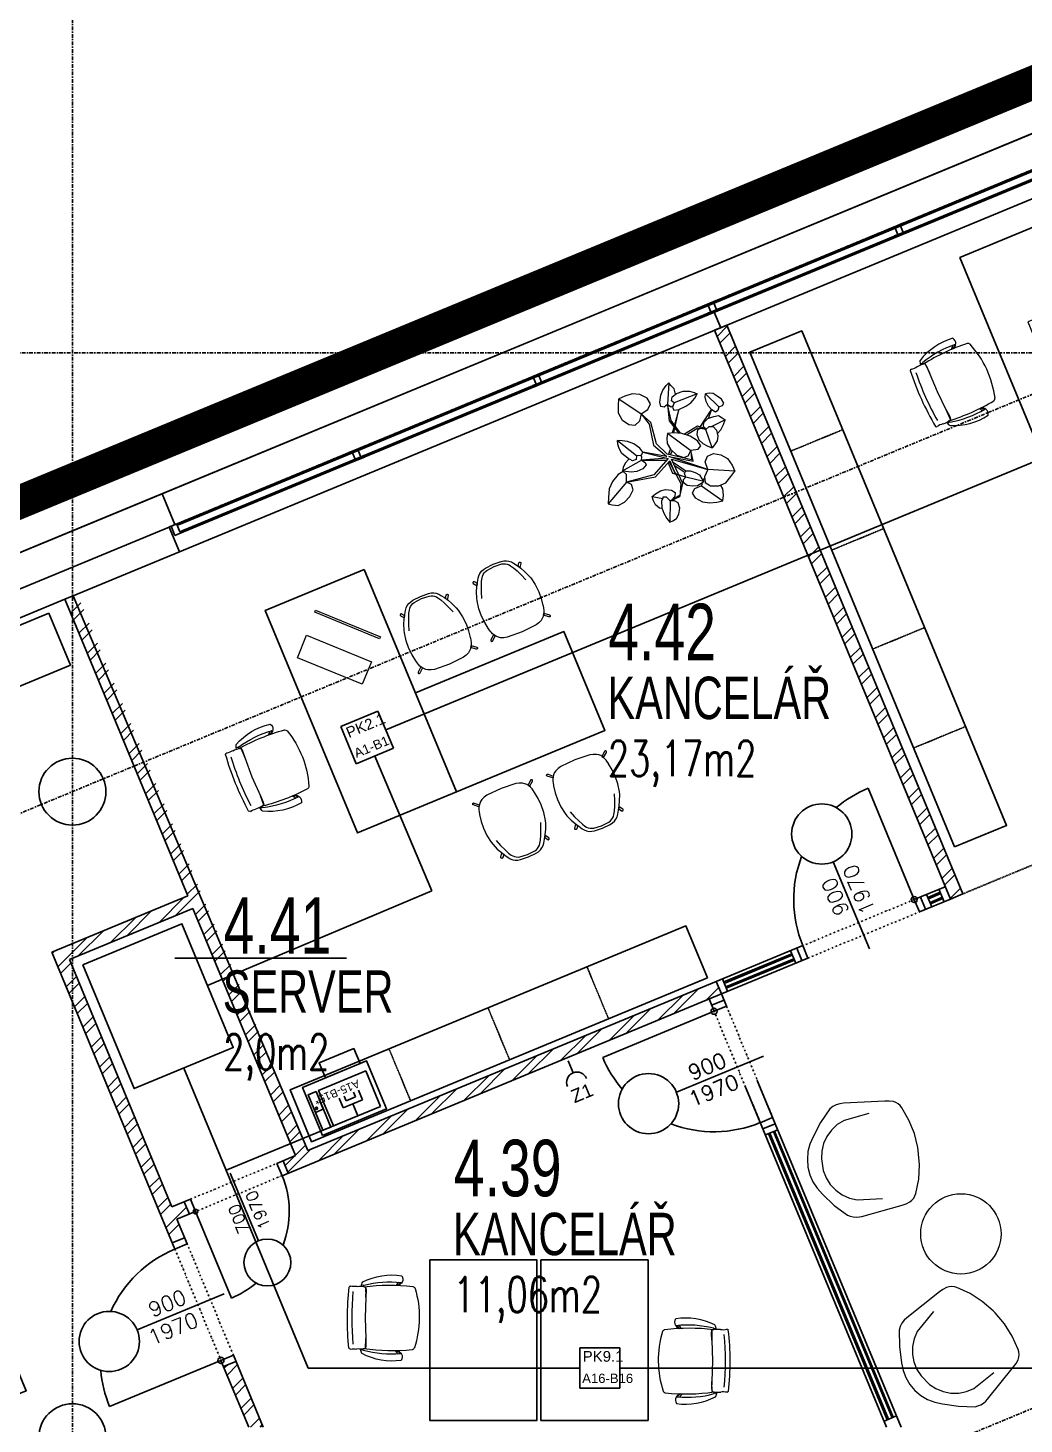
# Model space of a CAD drawing. Header units: millimetres. Extents: x -3035503 to 19821, y 792 to 235380.
# Drawn here: x -2966037 to -2958600, y 187783 to 198214 of the extents above; entities that cross this region are included whole.
import ezdxf

# ---------------------------------------------------------------- set-up
doc = ezdxf.new("R2010")
doc.units = ezdxf.units.MM
for name, pattern in [('AUSGEZOGEN', [0]), ('DA2', [0.45, 0.3, -0.15]), ('DD4', [0.8, 0.4, -0.2, 0, -0.2]), ('DIVIDE', [31.75, 12.7, -6.35, 0, -6.35, 0, -6.35])]:
    doc.linetypes.add(name, pattern=pattern)
for name, color, linetype in [('003_EL_Zásuvkové rozvody - IP', 3, 'Continuous'), ('ARCH_E-04-CO', 252, 'Continuous'), ('ARCH_F-02-CO', 251, 'Continuous'), ('ARCH_F-04-CO', 3, 'Continuous'), ('ARCH_F-06-CO', 2, 'Continuous'), ('ARCH_F-08-CO', 252, 'Continuous'), ('ARCH_N-02-CO', 251, 'Continuous'), ('ARCH_O-06-CO', 8, 'DD4'), ('ARCH_P-02-CO', 251, 'Continuous'), ('ARCH_Z-02-CO', 252, 'Continuous'), ('ARCH_Z-02-DA', 252, 'DA2'), ('ARCH_Z-02-DI', 252, 'DIVIDE'), ('ARCH_Z-06-CO', 252, 'Continuous'), ('ARCH_Z-08-CO', 252, 'Continuous'), ('Datové rozvody', 6, 'Continuous'), ('E-04-CO', 3, 'Continuous'), ('E_POPIS_SVET', 160, 'Continuous'), ('Z-02-CO', 252, 'Continuous')]:
    doc.layers.add(name, color=color, linetype=linetype)
for name, color, linetype, lineweight in [('EL_Zásuvkové rozvody - IP', 7, 'Continuous', 30), ('obodova zed', 7, 'Continuous', 53), ('zeleň', 126, 'Continuous', 13)]:
    doc.layers.add(name, color=color, linetype=linetype, lineweight=lineweight)
doc.styles.add('Arial', font='arial.ttf', dxfattribs={"height": 220})
doc.styles.add('SIMPLEX', font='simplex.shx')
doc.styles.get("Standard").update_dxf_attribs({"font": 'arial.ttf'})

# ---------------------------------------------------------------- blocks, each defined once
blk = doc.blocks.new('A$C6e286709')
at = {"layer": 'ARCH_N-02-CO', "linetype": 'AUSGEZOGEN', "lineweight": 20}
for p, q in [((182, 532), (0, 532)), ((0, 532), (0, 9)), ((182, 9), (182, 532)), ((381, 523), (364, 523)), ((364, 523), (364, 0)), ((381, 0), (381, 523)), ((0, 9), (182, 9)), ((0, 9), (0, 9)), ((364, 0), (381, 0)), ((364, 0), (364, 0))]:
    blk.add_line(p, q, dxfattribs=at)
blk = doc.blocks.new('A$C0ce05bc7')
at = {"layer": 'ARCH_N-02-CO', "linetype": 'AUSGEZOGEN', "lineweight": 20}
for p, q in [((121, 562), (104, 565)), ((141, 528), (137, 551)), ((137, 551), (139, 477)), ((141, 528), (137, 551)), ((139, 477), (141, 528)), ((139, 477), (141, 528)), ((132, 322), (139, 477)), ((139, 477), (139, 477)), ((135, 167), (132, 322)), ((133, 93), (135, 167)), ((133, 93), (138, 116)), ((138, 116), (133, 93)), ((138, 116), (135, 167)), ((135, 167), (138, 116)), ((135, 167), (135, 167)), ((120, 82), (103, 79))]:
    blk.add_line(p, q, dxfattribs=at)
for centre, radius, start, end in [((331, 169), 474, 81.0091, 117.3873), ((365, 611), 47.4, 333.48, 33.3194), ((2058, 306), 2058, 173.141, 185.9185), ((24, 547), 10, 77.9515, 156.6031), ((52, 678), 123, 257.9515, 280.0127), ((93, 398), 159, 73.7527, 97.0258), ((188, 550), 86, 152.0641, 175.2166), ((172, 552), 51.1, 160.6285, 176.1942), ((320, -198), 790, 84.1793, 104.4921), ((316, -866), 1433, 83.195, 97.6454), ((321, 621), 66.7, 305.6775, 332.2197), ((325, 643), 91.4, 302.9513, 323.1552), ((337, 640), 86.5, 300.7357, 324.6271), ((483, 537), 20, 17.6385, 83.195), ((-196, 321), 733, 342.3549, 17.6385), ((2212, 294), 2177, 174.0372, 184.3946), ((20, 97), 10, 203.1225, 281.7741), ((47, -33), 123, 79.7129, 101.7741), ((90, 246), 159, 262.6998, 285.9728), ((187, 94), 86, 184.5089, 207.6614), ((331, 474), 474, 242.3383, 278.7165), ((170, 92), 51.1, 182.6541, 199.0971), ((323, 1528), 1452, 262.0201, 276.4347), ((323, 842), 790, 255.2334, 275.5463), ((319, 23), 66.7, 27.5058, 53.8516), ((323, 0), 91.4, 36.5704, 56.7742), ((335, 3), 86.5, 35.0984, 58.9898), ((364, 32), 47.4, 326.4062, 26.2455), ((483, 105), 20, 276.4347, 342.3549)]:
    blk.add_arc(centre, radius, start, end, dxfattribs=at)
blk = doc.blocks.new('uio')
at = {"layer": 'ARCH_N-02-CO'}
blk.add_lwpolyline([(-31465, -15847), (-30726, -15541), (-31415, -13878), (-32154, -14184), (-31465, -15847)], dxfattribs=at)
for name, p, rotation in [('A$C6e286709', (-31444, -15157), 22.32886378894289), ('A$C0ce05bc7', (-32306, -15535), 24.83366303123123)]:
    blk.add_blockref(name, p, dxfattribs=dict(at, rotation=rotation))
blk = doc.blocks.new('sdfdsf')
at = {"layer": 'ARCH_N-02-CO', "linetype": 'DA2', "ltscale": 10}
for p, q in [((-20817, -10248), (-20429, -10087)), ((-20511, -10987), (-20123, -10826)), ((-20204, -11726), (-19816, -11565)), ((-19898, -12465), (-19510, -12304))]:
    blk.add_line(p, q, dxfattribs=at)
at = {"layer": 'ARCH_N-02-CO'}
blk.add_lwpolyline([(-19204, -13043), (-20735, -9348), (-21123, -9509), (-19592, -13204), (-19204, -13043)], dxfattribs=at)
blk = doc.blocks.new('A$C41d598f2')
at = {"layer": 'ARCH_N-02-CO', "linetype": 'AUSGEZOGEN', "lineweight": 20}
for p, q in [((117, 524, -10320), (102, 510, -10320)), ((133, 534, -10320), (117, 524, -10320)), ((151, 541, -10320), (133, 534, -10320)), ((170, 545, -10320), (151, 541, -10320)), ((173, 525, -10320), (160, 521, -10320)), ((234, 550, -10320), (170, 545, -10320)), ((170, 545, -10320), (170, 545, -10320)), ((170, 545, -10320), (170, 545, -10320)), ((234, 531, -10320), (173, 525, -10320)), ((173, 525, -10320), (173, 525, -10320)), ((298, 547, -10320), (234, 550, -10320)), ((234, 550, -10320), (234, 550, -10320)), ((234, 550, -10320), (234, 550, -10320)), ((295, 526, -10320), (234, 531, -10320)), ((308, 523, -10320), (295, 526, -10320)), ((295, 526, -10320), (295, 526, -10320)), ((317, 543, -10320), (298, 547, -10320)), ((298, 547, -10320), (298, 547, -10320)), ((321, 517, -10320), (308, 523, -10320)), ((335, 537, -10320), (317, 543, -10320)), ((352, 527, -10320), (335, 537, -10320)), ((366, 514, -10320), (352, 527, -10320)), ((41, 479, -10320), (40, 478, -10320)), ((40, 478, -10320), (40, 476, -10320)), ((40, 476, -10320), (40, 476, -10320)), ((40, 476, -10320), (40, 475, -10320)), ((40, 475, -10320), (41, 474, -10320)), ((42, 481, -10320), (41, 479, -10320)), ((41, 474, -10320), (41, 473, -10320)), ((41, 473, -10320), (42, 472, -10320)), ((57, 440, -10320), (41, 406, -10320)), ((43, 482, -10320), (42, 481, -10320)), ((42, 472, -10320), (61, 446, -10320)), ((44, 483, -10320), (43, 482, -10320)), ((45, 483, -10320), (44, 483, -10320)), ((46, 484, -10320), (45, 483, -10320)), ((48, 484, -10320), (46, 484, -10320)), ((49, 484, -10320), (48, 484, -10320)), ((48, 484, -10320), (48, 484, -10320)), ((51, 484, -10320), (49, 484, -10320)), ((52, 483, -10320), (51, 484, -10320)), ((53, 482, -10320), (52, 483, -10320)), ((54, 481, -10320), (53, 482, -10320)), ((69, 460, -10320), (54, 481, -10320)), ((54, 481, -10320), (54, 481, -10320)), ((74, 469, -10320), (57, 440, -10320)), ((61, 446, -10320), (69, 460, -10320)), ((91, 495, -10320), (74, 469, -10320)), ((90, 431, -10320), (74, 392, -10320)), ((106, 465, -10320), (90, 431, -10320)), ((102, 510, -10320), (91, 495, -10320)), ((91, 495, -10320), (91, 495, -10320)), ((119, 487, -10320), (106, 465, -10320)), ((127, 498, -10320), (119, 487, -10320)), ((137, 508, -10320), (127, 498, -10320)), ((148, 515, -10320), (137, 508, -10320)), ((160, 521, -10320), (148, 515, -10320)), ((332, 510, -10320), (321, 517, -10320)), ((342, 501, -10320), (332, 510, -10320)), ((351, 490, -10320), (342, 501, -10320)), ((364, 469, -10320), (351, 490, -10320)), ((351, 490, -10320), (351, 490, -10320)), ((380, 435, -10320), (364, 469, -10320)), ((378, 499, -10320), (366, 514, -10320)), ((378, 499, -10320), (378, 499, -10320)), ((378, 499, -10320), (378, 499, -10320)), ((395, 473, -10320), (378, 499, -10320)), ((398, 396, -10320), (380, 435, -10320)), ((413, 444, -10320), (395, 473, -10320)), ((400, 465, -10320), (415, 485, -10320)), ((409, 451, -10320), (400, 465, -10320)), ((428, 477, -10320), (409, 451, -10320)), ((431, 411, -10320), (413, 444, -10320)), ((415, 485, -10320), (416, 487, -10320)), ((415, 485, -10320), (415, 485, -10320)), ((416, 487, -10320), (417, 488, -10320)), ((417, 488, -10320), (419, 488, -10320)), ((419, 488, -10320), (420, 489, -10320)), ((420, 489, -10320), (421, 489, -10320)), ((421, 489, -10320), (421, 489, -10320)), ((421, 489, -10320), (423, 489, -10320)), ((423, 489, -10320), (424, 488, -10320)), ((424, 488, -10320), (425, 488, -10320)), ((425, 488, -10320), (426, 487, -10320)), ((426, 487, -10320), (427, 486, -10320)), ((427, 486, -10320), (428, 485, -10320)), ((428, 485, -10320), (429, 484, -10320)), ((429, 479, -10320), (428, 478, -10320)), ((428, 478, -10320), (428, 477, -10320)), ((429, 484, -10320), (429, 483, -10320)), ((429, 483, -10320), (429, 481, -10320)), ((429, 481, -10320), (429, 481, -10320)), ((429, 481, -10320), (429, 480, -10320)), ((429, 480, -10320), (429, 479, -10320)), ((18, 342, -10320), (8, 283, -10320)), ((24, 363, -10320), (18, 342, -10320)), ((18, 342, -10320), (18, 342, -10320)), ((18, 342, -10320), (18, 342, -10320)), ((41, 406, -10320), (24, 363, -10320)), ((74, 392, -10320), (57, 344, -10320)), ((416, 349, -10320), (398, 396, -10320)), ((448, 368, -10320), (431, 411, -10320)), ((454, 348, -10320), (448, 368, -10320)), ((466, 289, -10320), (454, 348, -10320)), ((454, 348, -10320), (454, 348, -10320)), ((8, 283, -10320), (5, 223, -10320)), ((5, 223, -10320), (5, 223, -10320)), ((5, 223, -10320), (5, 223, -10320)), ((5, 223, -10320), (9, 170, -10320)), ((470, 229, -10320), (466, 289, -10320)), ((468, 176, -10320), (470, 229, -10320)), ((470, 229, -10320), (470, 229, -10320)), ((470, 229, -10320), (470, 229, -10320)), ((9, 170, -10320), (18, 118, -10320)), ((18, 118, -10320), (18, 117, -10320)), ((18, 117, -10320), (23, 95, -10320)), ((456, 101, -10320), (460, 123, -10320)), ((460, 123, -10320), (468, 176, -10320)), ((460, 123, -10320), (460, 123, -10320)), ((460, 123, -10320), (460, 123, -10320)), ((1, 31, -10320), (0, 30, -10320)), ((0, 30, -10320), (0, 29, -10320)), ((0, 29, -10320), (0, 27, -10320)), ((0, 27, -10320), (0, 27, -10320)), ((0, 27, -10320), (0, 26, -10320)), ((0, 26, -10320), (1, 24, -10320)), ((2, 32, -10320), (1, 31, -10320)), ((1, 24, -10320), (1, 23, -10320)), ((1, 23, -10320), (2, 22, -10320)), ((36, 62, -10320), (2, 33, -10320)), ((2, 33, -10320), (2, 33, -10320)), ((2, 33, -10320), (2, 32, -10320)), ((2, 22, -10320), (3, 21, -10320)), ((3, 21, -10320), (5, 20, -10320)), ((5, 20, -10320), (6, 20, -10320)), ((6, 20, -10320), (8, 20, -10320)), ((8, 20, -10320), (8, 20, -10320)), ((8, 20, -10320), (9, 20, -10320)), ((9, 20, -10320), (10, 20, -10320)), ((10, 20, -10320), (12, 21, -10320)), ((12, 21, -10320), (13, 22, -10320)), ((13, 22, -10320), (44, 49, -10320)), ((23, 95, -10320), (26, 86, -10320)), ((26, 86, -10320), (26, 86, -10320)), ((26, 86, -10320), (26, 86, -10320)), ((26, 86, -10320), (32, 70, -10320)), ((32, 70, -10320), (40, 55, -10320)), ((44, 49, -10320), (36, 62, -10320)), ((40, 55, -10320), (50, 41, -10320)), ((50, 41, -10320), (63, 30, -10320)), ((63, 30, -10320), (77, 20, -10320)), ((77, 20, -10320), (77, 20, -10320)), ((77, 20, -10320), (77, 20, -10320)), ((77, 20, -10320), (100, 11, -10320)), ((100, 11, -10320), (124, 5, -10320)), ((124, 5, -10320), (124, 5, -10320)), ((124, 5, -10320), (241, 0, -10320)), ((241, 0, -10320), (358, 8, -10320)), ((241, 0, -10320), (241, 0, -10320)), ((241, 0, -10320), (241, 0, -10320)), ((358, 8, -10320), (382, 15, -10320)), ((358, 8, -10320), (358, 8, -10320)), ((358, 8, -10320), (358, 8, -10320)), ((382, 15, -10320), (405, 24, -10320)), ((405, 24, -10320), (418, 34, -10320)), ((405, 24, -10320), (405, 24, -10320)), ((418, 34, -10320), (430, 46, -10320)), ((430, 46, -10320), (440, 60, -10320)), ((437, 54, -10320), (444, 67, -10320)), ((468, 28, -10320), (437, 54, -10320)), ((440, 60, -10320), (448, 75, -10320)), ((444, 67, -10320), (478, 39, -10320)), ((448, 75, -10320), (453, 91, -10320)), ((453, 91, -10320), (456, 101, -10320)), ((470, 27, -10320), (468, 28, -10320)), ((471, 26, -10320), (470, 27, -10320)), ((472, 26, -10320), (471, 26, -10320)), ((473, 26, -10320), (472, 26, -10320)), ((475, 26, -10320), (473, 26, -10320)), ((473, 26, -10320), (473, 26, -10320)), ((476, 26, -10320), (475, 26, -10320)), ((477, 27, -10320), (476, 26, -10320)), ((478, 28, -10320), (477, 27, -10320)), ((478, 39, -10320), (478, 39, -10320)), ((478, 39, -10320), (479, 38, -10320)), ((479, 29, -10320), (478, 28, -10320)), ((479, 38, -10320), (480, 37, -10320)), ((480, 30, -10320), (479, 29, -10320)), ((480, 37, -10320), (480, 36, -10320)), ((480, 36, -10320), (481, 35, -10320)), ((481, 32, -10320), (480, 31, -10320)), ((480, 31, -10320), (480, 30, -10320)), ((481, 35, -10320), (481, 33, -10320)), ((481, 33, -10320), (481, 33, -10320)), ((481, 33, -10320), (481, 32, -10320))]:
    blk.add_line(p, q, dxfattribs=at)
blk = doc.blocks.new('xc')
at = {"layer": 'ARCH_N-02-CO'}
for points in [[(-25882, -11898), (-26304, -13648), (-27081, -13461), (-26660, -11711), (-25882, -11898)], [(-26304, -13648), (-25137, -13929), (-24950, -13151), (-26116, -12870)]]:
    blk.add_lwpolyline(points, dxfattribs=at)
at = {"layer": 'ARCH_N-02-CO', "xscale": -1}
for name, p, rotation in [('A$C6e286709', (-26679, -12131), 211.6892699672698), ('A$C41d598f2', (-25549, -12895, 10320), 347.7755371450652), ('A$C0ce05bc7', (-27519, -12313), 165.457903712186), ('A$C41d598f2', (-24969, -13020, 10320), 347.7755371450652)]:
    blk.add_blockref(name, p, dxfattribs=dict(at, rotation=rotation))
at = {"layer": 'ARCH_N-02-CO', "rotation": 165.1446953599828}
for p in [(-25787, -13885, 10320), (-25214, -14036, 10320)]:
    blk.add_blockref('A$C41d598f2', p, dxfattribs=at)
blk = doc.blocks.new('rtrtrt')
at = {"layer": 'ARCH_N-02-CO'}
for points in [[(-20712, -9439), (-20514, -9917), (-20872, -10066), (-21070, -9587)], [(-20712, -9527), (-20737, -9469), (-21002, -9578), (-20977, -9637)], [(-21002, -9578), (-20977, -9637), (-20845, -9582), (-20869, -9524)], [(-20558, -9899), (-20704, -9547), (-20969, -9657), (-20823, -10009)], [(-20999, -9759), (-20892, -10017), (-21005, -10064), (-21112, -9806)]]:
    blk.add_lwpolyline(points, close=True, dxfattribs=at)
blk.add_circle((-20886, -9551), 7.92, dxfattribs=at)
blk = doc.blocks.new('fg')
at = {"layer": 'ARCH_N-02-CO', "linetype": 'AUSGEZOGEN', "lineweight": 20}
for p, q in [((-34036, -22414), (-34062, -22433)), ((-34009, -22399), (-34036, -22414)), ((-33990, -22394), (-34009, -22399)), ((-34009, -22399), (-34009, -22399)), ((-33970, -22392), (-33990, -22394)), ((-33950, -22394), (-33970, -22392)), ((-33931, -22400), (-33950, -22394)), ((-33833, -22445), (-33931, -22400)), ((-33931, -22400), (-33931, -22400)), ((-33931, -22400), (-33931, -22400)), ((-34062, -22433), (-34305, -22626)), ((-33742, -22503), (-33833, -22445)), ((-33661, -22574), (-33742, -22503)), ((-34305, -22626), (-34326, -22644)), ((-34305, -22626), (-34305, -22626)), ((-34106, -22579), (-34227, -22728)), ((-33645, -22589), (-33661, -22574)), ((-33661, -22574), (-33661, -22574)), ((-33661, -22574), (-33661, -22574)), ((-33575, -22671), (-33645, -22589)), ((-34355, -22691), (-34363, -22718)), ((-34363, -22718), (-34363, -22718)), ((-34363, -22718), (-34361, -22841)), ((-34343, -22667), (-34355, -22691)), ((-34326, -22644), (-34343, -22667)), ((-34227, -22728), (-34250, -22782)), ((-34227, -22728), (-34227, -22728)), ((-33518, -22763), (-33575, -22671)), ((-34361, -22841), (-34344, -22962)), ((-34262, -22840), (-34263, -22899)), ((-34250, -22782), (-34262, -22840)), ((-33474, -22862), (-33518, -22763)), ((-34263, -22899), (-34252, -22956)), ((-33489, -22967), (-33474, -22939)), ((-33469, -22881), (-33474, -22862)), ((-33474, -22862), (-33474, -22862)), ((-33474, -22939), (-33468, -22920)), ((-33474, -22939), (-33474, -22939)), ((-33466, -22900), (-33469, -22881)), ((-33468, -22920), (-33466, -22900)), ((-34344, -22962), (-34344, -22962)), ((-34344, -22962), (-34333, -23019)), ((-34333, -23019), (-34312, -23073)), ((-34252, -22956), (-34230, -23011)), ((-34230, -23011), (-34198, -23060)), ((-33805, -23154), (-33655, -23035)), ((-33703, -23234), (-33508, -22992)), ((-33508, -22992), (-33489, -22967)), ((-33508, -22992), (-33508, -22992)), ((-34312, -23073), (-34282, -23123)), ((-34282, -23123), (-34245, -23168)), ((-34198, -23060), (-34198, -23060)), ((-34198, -23060), (-34137, -23123)), ((-34137, -23123), (-34137, -23123)), ((-34137, -23123), (-34088, -23155)), ((-34088, -23155), (-34034, -23177)), ((-33859, -23177), (-33805, -23154)), ((-33805, -23154), (-33805, -23154)), ((-34245, -23168), (-34245, -23168)), ((-34245, -23168), (-34245, -23168)), ((-34245, -23168), (-34200, -23206)), ((-34200, -23206), (-34151, -23236)), ((-34151, -23236), (-34097, -23257)), ((-34097, -23257), (-34040, -23269)), ((-34034, -23177), (-33976, -23188)), ((-33976, -23188), (-33917, -23188)), ((-33917, -23188), (-33859, -23177)), ((-33733, -23263), (-33716, -23248)), ((-33716, -23248), (-33703, -23234)), ((-33716, -23248), (-33716, -23248)), ((-34040, -23269), (-34040, -23269)), ((-34040, -23269), (-34040, -23269)), ((-34040, -23269), (-33919, -23287)), ((-33919, -23287), (-33796, -23290)), ((-33796, -23290), (-33774, -23284)), ((-33774, -23284), (-33753, -23275)), ((-33753, -23275), (-33733, -23263))]:
    blk.add_line(p, q, dxfattribs=at)
blk = doc.blocks.new('4np_fit_out$0$WINDOW PROFILE')
blk.add_lwpolyline([(-20483, 175), (-20389, 175), (-20389, 163), (-20414, 163), (-20414, 111), (-20389, 111), (-20389, 100), (-20483, 100), (-20483, 111), (-20458, 111), (-20458, 163), (-20483, 163)], close=True)
blk = doc.blocks.new('4np_fit_out$0$WINDOW PROFILE SIDE')
blk.add_lwpolyline([(-21920, 175), (-21851, 175), (-21851, 163), (-21876, 163), (-21876, 111), (-21851, 111), (-21851, 100), (-21920, 100)], close=True)
blk = doc.blocks.new('dp_l')
blk.add_line((-546, 500), (237, 500))
for centre, radius in [((-796, 500), 250), ((0, 0), 25)]:
    blk.add_circle(centre, radius)
for start, end in [(90, 133.4861), (162.2464, 180)]:
    blk.add_arc((0, 0), 1000, start, end)
at = {"layer": 'ARCH_E-04-CO'}
blk.add_line((0, 0), (-1000, 0), dxfattribs=at)
blk = doc.blocks.new('MIST1')
at = {"style": 'Arial'}
blk.add_attdef('CISLO', (-0.309, 0), '', height=4, dxfattribs=at)
at = {"layer": 'ARCH_F-02-CO', "style": 'SIMPLEX'}
blk.add_attdef('PODLAHA', (0, -12.5), '', height=2.5, dxfattribs=at)
at = {"layer": 'ARCH_F-04-CO', "style": 'SIMPLEX'}
blk.add_attdef('PLOCHA', (0, -8.5), '', height=2.5, dxfattribs=at)
at = {"layer": 'ARCH_F-06-CO', "style": 'Arial'}
blk.add_attdef('MIST', (-0.309, -4.5), '', height=3, dxfattribs=at)
blk = doc.blocks.new('A$Cd941562f')
at = {"layer": 'zeleň', "color": 251}
for p, q in [((124, 941), (78, 922)), ((179, 959), (124, 941)), ((235, 955), (179, 959)), ((290, 927), (235, 955)), ((386, 898), (393, 948)), ((386, 898), (393, 948)), ((393, 948), (407, 986)), ((393, 948), (407, 986)), ((407, 986), (431, 1021)), ((407, 986), (431, 1021)), ((431, 1021), (452, 1042)), ((431, 1021), (452, 1042)), ((452, 1042), (443, 879)), ((452, 1042), (443, 879)), ((468, 1022), (452, 1042)), ((468, 1022), (452, 1042)), ((492, 996), (468, 1022)), ((492, 996), (468, 1022)), ((478, 938), (509, 961)), ((503, 957), (492, 996)), ((503, 957), (492, 996)), ((663, 959), (493, 893)), ((509, 961), (560, 979)), ((560, 979), (606, 978)), ((606, 978), (640, 970)), ((640, 970), (663, 959)), ((645, 928), (663, 959)), ((724, 934), (725, 960)), ((752, 963), (725, 960)), ((725, 960), (825, 863)), ((782, 961), (752, 963)), ((814, 943), (782, 961)), ((844, 920), (814, 943)), ((76, 871), (78, 922)), ((77, 814), (76, 871)), ((78, 922), (246, 809)), ((246, 809), (295, 843)), ((316, 884), (290, 927)), ((295, 843), (316, 884)), ((393, 865), (386, 898)), ((393, 865), (386, 898)), ((418, 860), (393, 865)), ((418, 860), (393, 865)), ((443, 879), (418, 860)), ((443, 879), (418, 860)), ((470, 759), (443, 879)), ((443, 879), (455, 758)), ((443, 879), (470, 862)), ((443, 879), (470, 862)), ((470, 862), (482, 870)), ((470, 862), (482, 870)), ((471, 908), (478, 938)), ((493, 893), (471, 908)), ((527, 843), (478, 665)), ((493, 893), (479, 860)), ((479, 860), (489, 837)), ((489, 667), (527, 843)), ((489, 837), (527, 843)), ((527, 843), (579, 867)), ((579, 867), (616, 893)), ((616, 893), (645, 928)), ((684, 707), (767, 836)), ((731, 901), (724, 934)), ((749, 866), (731, 901)), ((767, 836), (748, 779)), ((773, 840), (749, 866)), ((800, 823), (773, 840)), ((825, 863), (818, 834)), ((825, 863), (853, 872)), ((862, 890), (844, 920)), ((853, 872), (862, 890)), ((105, 761), (77, 814)), ((154, 728), (105, 761)), ((233, 755), (199, 722)), ((246, 809), (233, 755)), ((318, 745), (246, 809)), ((246, 809), (304, 733)), ((304, 733), (338, 575)), ((361, 585), (318, 745)), ((455, 758), (525, 669)), ((540, 665), (470, 759)), ((712, 716), (714, 746)), ((714, 746), (742, 775)), ((742, 775), (787, 790)), ((873, 764), (774, 716)), ((787, 790), (824, 797)), ((818, 834), (800, 823)), ((824, 797), (851, 780)), ((839, 690), (860, 731)), ((851, 780), (873, 764)), ((860, 731), (873, 764)), ((199, 722), (154, 728)), ((442, 663), (438, 628)), ((438, 628), (439, 587)), ((489, 667), (442, 663)), ((616, 533), (442, 663)), ((550, 663), (489, 667)), ((612, 642), (550, 663)), ((666, 717), (569, 658)), ((584, 654), (668, 706)), ((665, 609), (612, 642)), ((665, 691), (661, 656)), ((661, 656), (677, 616)), ((688, 701), (665, 691)), ((728, 697), (666, 717)), ((668, 706), (728, 697)), ((727, 692), (688, 701)), ((728, 697), (712, 716)), ((727, 692), (753, 716)), ((776, 556), (727, 692)), ((753, 716), (784, 714)), ((784, 714), (808, 687)), ((808, 687), (818, 644)), ((812, 661), (839, 690)), ((818, 644), (814, 609)), ((104, 607), (69, 610)), ((69, 610), (211, 498)), ((72, 583), (69, 610)), ((80, 551), (72, 583)), ((102, 514), (80, 551)), ((144, 602), (104, 607)), ((191, 585), (144, 602)), ((235, 554), (191, 585)), ((258, 523), (235, 554)), ((248, 500), (258, 523)), ((436, 490), (258, 523)), ((258, 523), (448, 477)), ((338, 575), (436, 490)), ((440, 509), (361, 585)), ((439, 587), (464, 545)), ((464, 545), (450, 507)), ((450, 507), (464, 545)), ((464, 545), (511, 502)), ((465, 503), (477, 531)), ((597, 497), (616, 533)), ((617, 538), (671, 546)), ((634, 457), (617, 538)), ((617, 538), (620, 465)), ((692, 571), (665, 609)), ((671, 546), (692, 571)), ((677, 616), (707, 588)), ((707, 588), (743, 569)), ((743, 569), (776, 556)), ((792, 578), (776, 556)), ((814, 609), (792, 578)), ((145, 478), (102, 514)), ((106, 385), (249, 463)), ((125, 442), (112, 409)), ((153, 471), (125, 442)), ((181, 459), (145, 478)), ((209, 468), (181, 459)), ((211, 498), (209, 468)), ((211, 498), (248, 500)), ((250, 489), (238, 502)), ((249, 463), (250, 489)), ((438, 479), (249, 463)), ((249, 463), (435, 464)), ((249, 463), (276, 446)), ((282, 429), (259, 399)), ((276, 446), (282, 429)), ((448, 477), (341, 353)), ((353, 340), (459, 458)), ((620, 465), (440, 509)), ((482, 365), (446, 446)), ((742, 395), (451, 491)), ((451, 491), (634, 457)), ((453, 455), (541, 289)), ((459, 458), (498, 366)), ((557, 290), (472, 471)), ((472, 471), (742, 395)), ((478, 454), (579, 383)), ((567, 375), (492, 425)), ((511, 502), (563, 484)), ((563, 484), (597, 497)), ((724, 450), (740, 493)), ((742, 395), (724, 450)), ((740, 493), (786, 513)), ((786, 513), (841, 504)), ((841, 504), (890, 477)), ((890, 477), (925, 427)), ((925, 427), (944, 381)), ((74, 357), (31, 305)), ((110, 379), (74, 357)), ((112, 409), (106, 385)), ((131, 379), (106, 385)), ((136, 357), (110, 379)), ((171, 374), (131, 379)), ((137, 300), (136, 357)), ((341, 353), (137, 300)), ((137, 300), (353, 340)), ((213, 379), (171, 374)), ((259, 399), (213, 379)), ((578, 337), (482, 365)), ((498, 366), (578, 337)), ((578, 337), (558, 316)), ((558, 316), (559, 300)), ((570, 364), (579, 383)), ((578, 337), (570, 364)), ((714, 304), (578, 337)), ((579, 383), (611, 385)), ((611, 385), (649, 371)), ((649, 371), (680, 353)), ((680, 353), (699, 323)), ((699, 323), (714, 304)), ((719, 323), (707, 316)), ((742, 395), (718, 339)), ((718, 339), (723, 296)), ((944, 381), (742, 395)), ((877, 295), (914, 342)), ((914, 342), (944, 381)), ((137, 300), (0, 138)), ((7, 249), (1, 184)), ((31, 305), (7, 249)), ((174, 281), (137, 300)), ((162, 191), (185, 242)), ((185, 242), (174, 281)), ((327, 192), (352, 212)), ((352, 212), (389, 234)), ((389, 234), (427, 245)), ((427, 245), (472, 239)), ((472, 239), (499, 222)), ((499, 222), (497, 192)), ((533, 193), (557, 290)), ((541, 289), (533, 193)), ((559, 300), (590, 277)), ((590, 277), (630, 273)), ((644, 249), (626, 217)), ((626, 217), (649, 181)), ((630, 273), (666, 274)), ((696, 272), (644, 249)), ((666, 274), (690, 289)), ((690, 289), (714, 304)), ((702, 296), (696, 272)), ((696, 272), (855, 161)), ((723, 296), (763, 271)), ((763, 271), (825, 271)), ((825, 271), (877, 295)), ((855, 249), (837, 279)), ((859, 201), (855, 249)), ((1, 184), (0, 138)), ((0, 138), (29, 131)), ((29, 131), (74, 125)), ((74, 125), (121, 150)), ((121, 150), (162, 191)), ((336, 164), (327, 192)), ((327, 192), (406, 178)), ((353, 129), (336, 164)), ((383, 106), (353, 129)), ((398, 103), (383, 106)), ((406, 178), (396, 160)), ((396, 160), (399, 108)), ((399, 108), (415, 68)), ((408, 188), (406, 178)), ((434, 187), (408, 188)), ((463, 159), (434, 187)), ((455, 166), (469, 163)), ((463, 159), (460, 0)), ((495, 161), (463, 159)), ((536, 203), (469, 163)), ((469, 163), (533, 193)), ((497, 192), (469, 163)), ((473, 157), (469, 163)), ((521, 145), (495, 161)), ((533, 106), (521, 145)), ((527, 61), (533, 106)), ((649, 181), (703, 152)), ((703, 152), (758, 144)), ((758, 144), (811, 151)), ((811, 151), (855, 161)), ((855, 161), (859, 201)), ((415, 68), (436, 27)), ((436, 27), (460, 0)), ((460, 0), (483, 10)), ((483, 10), (509, 29)), ((509, 29), (527, 61))]:
    blk.add_line(p, q, dxfattribs=at)
blk = doc.blocks.new('A$C6A257F1B')
at = {"layer": '003_EL_Zásuvkové rozvody - IP'}
blk.add_line((44, -68), (143, -68), dxfattribs=at)
blk.add_arc((-35, -68), 79.2, 270, 90, dxfattribs=at)
blk = doc.blocks.new('ooo')
at = {"layer": 'EL_Zásuvkové rozvody - IP', "linetype": 'Continuous', "xscale": 0.9800000000250293, "yscale": 0.9800000000250293, "zscale": 0.9800000000250293, "rotation": 270}
blk.add_blockref('A$C6A257F1B', (90385, -872), dxfattribs=at)
at = {"layer": '003_EL_Zásuvkové rozvody - IP'}
blk.add_attdef('Z', (90241, -801), '', height=100, dxfattribs=at)
blk = doc.blocks.new('dsfg')
at = {"layer": 'Datové rozvody'}
blk.add_lwpolyline([(-2957086, 191396), (-2956286, 191396), (-2956286, 190395), (-2957086, 190395)], close=True, dxfattribs=at)
blk = doc.blocks.new('Kompletní podlahová skříň')
at = {"layer": 'Datové rozvody'}
for p, q in [((0, 300), (300, 300)), ((0, 0), (0, 300)), ((300, 300), (300, 0)), ((300, 0), (0, 0))]:
    blk.add_line(p, q, dxfattribs=at)
blk.add_attdef('A1-B1', (18, 38), '', height=70, dxfattribs=at)
at = {"layer": 'E_POPIS_SVET'}
blk.add_attdef('PK1', (22, 197), '', height=80, dxfattribs=at)
blk = doc.blocks.new('DATA1')
at = {"layer": 'Datové rozvody'}
for p, q in [((-10627, 6219), (-10627, 6297)), ((-10587, 6259), (-10587, 6297)), ((-10511, 6259), (-10587, 6259)), ((-10511, 6297), (-10511, 6259)), ((-10471, 6297), (-10471, 6219)), ((-10471, 6219), (-10627, 6219)), ((-10549, 6219), (-10549, 6122))]:
    blk.add_line(p, q, dxfattribs=at)
at = {"layer": 'obodova zed', "color": 0}
blk.add_attdef('A1-B1', (-10652, 6313), '', height=60, dxfattribs=at)

msp = doc.modelspace()

# ---------------------------------------------------------------- hatches: boundary and pattern name
at = {"layer": 'ARCH_P-02-CO'}
h = msp.add_hatch(dxfattribs=at)
h.set_pattern_fill('ZDIVO-OBECNE', color=256, scale=50, angle=168.2039)
h.set_pattern_definition([(45, (-2925204.76, 211232.23), (-106.066, 106.066), []), (45, (-2925134.05, 211232.23), (-106.066, 106.066), [])])
edge = h.paths.add_edge_path()
edge.add_arc((-2949505, 191642), 250, 252.5398, 287.4546, ccw=False)
edge.add_line((-2949580, 191403), (-2949580, 190509))
edge.add_line((-2949580, 190509), (-2949430, 190509))
edge.add_line((-2949430, 190509), (-2949430, 191403))
h.paths.add_polyline_path([(-2960819, 195993), (-2960911, 195955), (-2959150, 191705), (-2959058, 191744)])
h.paths.add_polyline_path([(-2960860, 190998), (-2960975, 191275), (-2960898, 191090), (-2960898, 191090), (-2963947, 189827), (-2965669, 193984), (-2965762, 193946), (-2964843, 191729), (-2965859, 191308), (-2964960, 189137), (-2964867, 189175), (-2964925, 189314), (-2964832, 189352), (-2964870, 189444), (-2964963, 189406), (-2965728, 191254), (-2964805, 191636), (-2964039, 189789), (-2964131, 189750), (-2964093, 189658)])
h.paths.add_polyline_path([(-2964484, 188251), (-2964577, 188213), (-2964389, 187760), (-2964281, 187760)])

# ---------------------------------------------------------------- linework, layer by layer
at = {"layer": 'ARCH_F-08-CO'}
msp.add_lwpolyline([(-2963659, 191263), (-2964941, 191263)], dxfattribs=at)
at = {"layer": 'ARCH_N-02-CO', "linetype": 'DA2', "ltscale": 10}
for p, q in [((-2961863, 191199), (-2961702, 190811)), ((-2962602, 190893), (-2962441, 190505)), ((-2963341, 190586), (-2963180, 190198))]:
    msp.add_line(p, q, dxfattribs=at)
at = {"layer": 'ARCH_N-02-CO'}
for points in [[(-2965881, 193842), (-2967359, 193230), (-2967198, 192841), (-2965720, 193454), (-2965881, 193842)], [(-2960963, 191117), (-2963920, 189892), (-2964080, 190280), (-2961124, 191505), (-2960963, 191117)], [(-2963037, 189010), (-2962237, 189010), (-2962237, 187810), (-2963037, 187810), (-2963037, 189010)], [(-2962207, 189010), (-2961407, 189010), (-2961407, 187810), (-2962207, 187810), (-2962207, 189010)]]:
    msp.add_lwpolyline(points, dxfattribs=at)
at = {"layer": 'ARCH_N-02-CO', "linetype": 'AUSGEZOGEN', "lineweight": 20}
msp.add_circle((-2959071, 189204), 300, dxfattribs=at)
at = {"layer": 'ARCH_O-06-CO', "linetype": 'DD4', "ltscale": 70}
for p, q in [((-2925205, 209284), (-2980461, 186396)), ((-2925205, 201707), (-2980451, 178823)), ((-2980445, 195786), (-2885769, 195786))]:
    msp.add_line(p, q, dxfattribs=at)
msp.add_lwpolyline([(-2965705, 213652), (-2965705, 174539)], dxfattribs=at)
at = {"layer": 'ARCH_Z-02-CO', "color": 251}
msp.add_line((-2943451, 203674), (-2965036, 194734), dxfattribs=at)
at = {"layer": 'ARCH_Z-02-CO'}
for p, q in [((-2943391, 203429), (-2964905, 194517)), ((-2943387, 203418), (-2964900, 194507)), ((-2943367, 203370), (-2964880, 194459)), ((-2943363, 203359), (-2964876, 194448)), ((-2943237, 203276), (-2964906, 194301)), ((-2964982, 194485), (-2967575, 193411)), ((-2965762, 193946), (-2965669, 193984)), ((-2959189, 191798), (-2959420, 191702)), ((-2959373, 191721), (-2959335, 191629)), ((-2959327, 191740), (-2959289, 191648)), ((-2959225, 191756), (-2959318, 191717)), ((-2959221, 191746), (-2959314, 191708)), ((-2959210, 191719), (-2959302, 191680)), ((-2959197, 191686), (-2959235, 191779)), ((-2959420, 191702), (-2959381, 191610)), ((-2959150, 191705), (-2959381, 191610)), ((-2959206, 191709), (-2959298, 191671)), ((-2960251, 191358), (-2960898, 191090)), ((-2960343, 191319), (-2960305, 191227)), ((-2960297, 191338), (-2960259, 191246)), ((-2960251, 191358), (-2960213, 191265)), ((-2960213, 191265), (-2960859, 190997)), ((-2960334, 191296), (-2960842, 191086)), ((-2960330, 191287), (-2960838, 191076)), ((-2960319, 191259), (-2960827, 191049)), ((-2960315, 191250), (-2960823, 191040)), ((-2960813, 191017), (-2960852, 191109)), ((-2960821, 190905), (-2960860, 190998)), ((-2960914, 190867), (-2960952, 190960)), ((-2960840, 190951), (-2960933, 190913)), ((-2960914, 190867), (-2960821, 190905)), ((-2959626, 187760), (-2960684, 190313)), ((-2959518, 187760), (-2960592, 190351)), ((-2960569, 190035), (-2960477, 190074)), ((-2960550, 189989), (-2960458, 190027)), ((-2960531, 189943), (-2960438, 189981)), ((-2959622, 187815), (-2960508, 189953)), ((-2959613, 187819), (-2960498, 189956)), ((-2959585, 187831), (-2960471, 189968)), ((-2959576, 187835), (-2960462, 189972)), ((-2964131, 189750), (-2964093, 189658)), ((-2964870, 189444), (-2964832, 189352)), ((-2964960, 189137), (-2964867, 189175)), ((-2964577, 188213), (-2964484, 188251)), ((-2959645, 187806), (-2959553, 187844))]:
    msp.add_line(p, q, dxfattribs=at)
for points in [[(-2943451, 203674), (-2967590, 193676), (-2968030, 194738), (-2967240, 195066, 1.000014), (-2968388, 197837), (-2972337, 196201, 1.000007), (-2971189, 193430), (-2970399, 193757), (-2969959, 192694), (-2972482, 191649), (-2972463, 191603, 0.822431), (-2969755, 177836), (-2938705, 177836, 0.199191), (-2933644, 179935, -0.414842), (-2924866, 179935, 0.199191), (-2919805, 177836), (-2899555, 177836, 0.820672), (-2895380, 198824), (-2895408, 198836), (-2895388, 198882), (-2925205, 211232), (-2940736, 204799)], [(-2974681, 189912), (-2973625, 190778), (-2972431, 191416), (-2972392, 191432), (-2972482, 191649), (-2969959, 192694), (-2970399, 193757), (-2971189, 193430, -1), (-2972337, 196201), (-2968388, 197837, -1.00001), (-2967240, 195066), (-2968030, 194738), (-2967590, 193676), (-2943451, 203674)]]:
    msp.add_lwpolyline(points, format="xyb", dxfattribs=at)
at = {"layer": 'ARCH_Z-02-DA', "color": 251, "ltscale": 25}
msp.add_line((-2943314, 203461), (-2964982, 194485), dxfattribs=at)
at = {"layer": 'ARCH_Z-02-DA', "ltscale": 20}
msp.add_line((-2959058, 191744), (-2952406, 194500), dxfattribs=at)
at = {"layer": 'ARCH_Z-02-DI'}
for p, q in [((-2959420, 191702), (-2960251, 191358)), ((-2960213, 191265), (-2959381, 191610)), ((-2960821, 190905), (-2960477, 190074)), ((-2960569, 190035), (-2960914, 190867)), ((-2964824, 189463), (-2964178, 189731)), ((-2964139, 189639), (-2964786, 189371)), ((-2964503, 188297), (-2964848, 189129)), ((-2964940, 189091), (-2964596, 188259))]:
    msp.add_line(p, q, dxfattribs=at)
at = {"layer": 'ARCH_Z-06-CO'}
for p, q in [((-2960865, 195974), (-2960913, 196090)), ((-2960911, 195955), (-2960819, 195994)), ((-2959150, 191705), (-2960911, 195955)), ((-2959058, 191744), (-2960819, 195994)), ((-2965036, 194734), (-2967712, 193625)), ((-2965036, 194734), (-2964941, 194503)), ((-2964906, 194301), (-2964982, 194485)), ((-2964906, 194301), (-2965669, 193984)), ((-2965762, 193946), (-2967498, 193227)), ((-2964843, 191729), (-2965762, 193946)), ((-2963947, 189827), (-2965700, 193971)), ((-2964843, 191729), (-2965859, 191308)), ((-2959058, 191744), (-2959150, 191705)), ((-2964805, 191636), (-2965728, 191254)), ((-2964039, 189789), (-2964805, 191636)), ((-2964940, 189091), (-2965859, 191308)), ((-2964963, 189406), (-2965728, 191254)), ((-2960860, 190997), (-2964139, 189639)), ((-2960898, 191090), (-2963947, 189827)), ((-2960860, 190997), (-2960898, 191090)), ((-2964039, 189789), (-2964178, 189731)), ((-2964178, 189731), (-2964139, 189639)), ((-2964824, 189463), (-2964963, 189406)), ((-2964824, 189463), (-2964786, 189371)), ((-2964786, 189371), (-2964925, 189314)), ((-2964848, 189129), (-2964925, 189314)), ((-2964940, 189091), (-2964848, 189129)), ((-2964596, 188259), (-2964503, 188297)), ((-2964281, 187760), (-2964503, 188297)), ((-2964389, 187760), (-2964596, 188259))]:
    msp.add_line(p, q, dxfattribs=at)
msp.add_lwpolyline([(-2964941, 194503), (-2964982, 194485)], dxfattribs=at)
at = {"layer": 'ARCH_Z-08-CO'}
for centre in [(-2965705, 192508), (-2965705, 187685)]:
    msp.add_circle(centre, 250, dxfattribs=at)
at = {"layer": 'Datové rozvody'}
for p, q in [((-2963366, 192970), (-2958254, 195087)), ((-2963448, 192774), (-2963022, 191767)), ((-2964696, 191059), (-2963022, 191767)), ((-2964874, 190443), (-2963945, 188202)), ((-2963575, 190087), (-2964558, 189680)), ((-2961917, 188202), (-2963945, 188202)), ((-2961617, 188202), (-2954730, 188202))]:
    msp.add_line(p, q, dxfattribs=at)
at = {"layer": 'E-04-CO', "color": 240, "linetype": 'DA2', "ltscale": 150, "true_color": 0xf9063f, "const_width": 250}
msp.add_lwpolyline([(-2937437, 206544), (-2935255, 201277), (-2935255, 194935), (-2940805, 194935), (-2940805, 192936), (-2942280, 192936), (-2942280, 189712), (-2948780, 189709), (-2948780, 186957), (-2966980, 186960), (-2969578, 193230)], close=True, dxfattribs=at)

# ---------------------------------------------------------------- block references
at = {"layer": '003_EL_Zásuvkové rozvody - IP', "extrusion": (0, 0, -1)}
ref = msp.add_blockref('ooo', (3045056, 154988), dxfattribs=dict(at, zscale=-1, rotation=157.4928451591474))
ref.add_attrib('Z', 'Z1', (-2961957, 190179), dxfattribs={"height": 100, "rotation": 22.5072})
at = {"layer": 'ARCH_F-08-CO'}
ref = msp.add_blockref('MIST1', (-2959954, 193490), dxfattribs=dict(at, xscale=-126.72, yscale=126.72, zscale=126.72, rotation=359.9999999999997))
ref.add_attrib('CISLO', '4.42', (-2961704, 193490), dxfattribs={"layer": '0', "height": 422.4, "rotation": 0, "style": 'Arial', "width": 0.7})
ref.add_attrib('MIST', 'KANCELÁŘ', (-2961710, 193050), dxfattribs={"layer": 'ARCH_F-06-CO', "color": 0, "height": 316.8, "rotation": 0, "style": 'Arial', "width": 0.7})
ref.add_attrib('PLOCHA', '23,17m2', (-2961707, 192624), dxfattribs={"layer": 'ARCH_F-04-CO', "color": 0, "height": 264, "rotation": 0, "style": 'SIMPLEX', "width": 0.7})
ref = msp.add_blockref('MIST1', (-2962826, 191297), dxfattribs=dict(at, xscale=-126.72, yscale=126.72, zscale=126.72, rotation=359.9999999999997))
ref.add_attrib('CISLO', '4.41', (-2964576, 191297), dxfattribs={"layer": '0', "height": 422.4, "rotation": 0, "style": 'Arial', "width": 0.7})
ref.add_attrib('MIST', 'SERVER', (-2964582, 190856), dxfattribs={"layer": 'ARCH_F-06-CO', "color": 0, "height": 316.8, "rotation": 0, "style": 'Arial', "width": 0.7})
ref.add_attrib('PLOCHA', '2,0m2', (-2964579, 190431), dxfattribs={"layer": 'ARCH_F-04-CO', "color": 0, "height": 264, "rotation": 0, "style": 'SIMPLEX', "width": 0.7})
ref = msp.add_blockref('MIST1', (-2961107, 189485), dxfattribs=dict(at, xscale=-126.72, yscale=126.72, zscale=126.72, rotation=359.9999999999997))
ref.add_attrib('CISLO', '4.39', (-2962857, 189485), dxfattribs={"layer": '0', "color": 0, "height": 422.4, "rotation": 0, "style": 'Arial', "width": 0.7})
ref.add_attrib('MIST', 'KANCELÁŘ', (-2962863, 189045), dxfattribs={"layer": 'ARCH_F-06-CO', "color": 0, "height": 316.8, "rotation": 0, "style": 'Arial', "width": 0.7})
ref.add_attrib('PLOCHA', '11,06m2', (-2962860, 188619), dxfattribs={"layer": 'ARCH_F-04-CO', "color": 0, "height": 264, "rotation": 0, "style": 'SIMPLEX', "width": 0.7})
at = {"layer": 'ARCH_N-02-CO'}
for name, p in [('uio', (-2926925, 210682)), ('fg', (-2925170, 211203))]:
    msp.add_blockref(name, p, dxfattribs=at)
at = {"layer": 'ARCH_N-02-CO', "xscale": -1}
for name, p, rotation in [('sdfdsf', (-2981920, 187739), 45.00000206540257), ('sdfdsf', (-2989240, 183515), 45.00000206540257), ('rtrtrt', (-2955865, 168621), 135.0071514240323), ('A$C0ce05bc7', (-2963648, 188901), 179.2964760367921)]:
    msp.add_blockref(name, p, dxfattribs=dict(at, rotation=rotation))
at = {"layer": 'ARCH_N-02-CO', "linetype": 'AUSGEZOGEN', "lineweight": 20}
msp.add_blockref('A$Cd941562f', (-2961704, 194521), dxfattribs=at)
at = {"layer": 'ARCH_N-02-CO'}
for name, p, rotation in [('xc', (-2949601, 219019), 36.04703855336225), ('fg', (-2918879, 188745), 324.5925574382567), ('A$C0ce05bc7', (-2960798, 188579), 180.703523925798)]:
    msp.add_blockref(name, p, dxfattribs=dict(at, rotation=rotation))
at = {"layer": 'ARCH_Z-02-CO', "xscale": -1, "rotation": 202.4999950974986}
for name, p in [('4np_fit_out$0$WINDOW PROFILE', (-2940705, 204649)), ('4np_fit_out$0$WINDOW PROFILE', (-2942099, 204072)), ('4np_fit_out$0$WINDOW PROFILE', (-2943405, 203531)), ('4np_fit_out$0$WINDOW PROFILE', (-2944755, 202972)), ('4np_fit_out$0$WINDOW PROFILE SIDE', (-2944755, 202972))]:
    msp.add_blockref(name, p, dxfattribs=at)
at = {"layer": 'Datové rozvody', "rotation": 22.50000103396793}
msp.add_blockref('Kompletní podlahová skříň', (-2963586, 192717), dxfattribs=at).add_auto_attribs({'PK1': 'PK2.1', 'A1-B1': 'A1-B1'})
at = {"layer": 'Datové rozvody', "rotation": 22.49999998560275}
msp.add_blockref('dsfg', (-160391, 1146016), dxfattribs=at)
at = {"layer": 'Datové rozvody'}
msp.add_blockref('Kompletní podlahová skříň', (-2961917, 188052), dxfattribs=at).add_auto_attribs({'PK1': 'PK9.1', 'A1-B1': 'A16-B16'})
at = {"layer": 'obodova zed', "color": 0, "extrusion": (0, 0, -1)}
ref = msp.add_blockref('DATA1', (2970978, 180394), dxfattribs=dict(at, zscale=-1, rotation=337.50000000759))
ref.add_attrib('A1-B1', 'A15-B15*', (-2963575, 190359), dxfattribs={"color": 1, "height": 60, "rotation": 202.5})
at = {"layer": 'Z-02-CO'}
ref = msp.add_blockref('dp_l', (-2959420, 191702), dxfattribs=dict(at, xscale=-0.9000000001192091, yscale=0.9000000001192092, zscale=0.9000000001192091, rotation=112.5071548225287))
ref.add_attrib('H', '900', (-2959903, 191611), dxfattribs={"layer": 'E-04-CO', "color": 0, "height": 112.5, "rotation": 112.5072, "style": 'SIMPLEX'})
ref.add_attrib('B', '1970', (-2959706, 191620), dxfattribs={"layer": 'E-04-CO', "color": 0, "height": 112.5, "rotation": 112.5072, "style": 'SIMPLEX'})
ref = msp.add_blockref('dp_l', (-2960914, 190867), dxfattribs=dict(at, xscale=-0.9000000001192091, yscale=0.9000000001192092, zscale=0.9000000001192091, rotation=202.5071548424937))
ref.add_attrib('H', '900', (-2961078, 190349), dxfattribs={"layer": 'E-04-CO', "color": 0, "height": 112.5, "rotation": 22.2039, "style": 'SIMPLEX'})
ref.add_attrib('B', '1970', (-2961074, 190151), dxfattribs={"layer": 'E-04-CO', "color": 0, "height": 112.5, "rotation": 22.2039, "style": 'SIMPLEX'})
ref = msp.add_blockref('dp_l', (-2964786, 189371), dxfattribs=dict(at, xscale=-0.7000000927342314, yscale=0.7000000927342316, zscale=0.7000000927342317, rotation=292.5000000326044))
ref.add_attrib('H', '700', (-2964380, 189228), dxfattribs={"layer": 'E-04-CO', "color": 0, "height": 87.5, "rotation": 112.2039, "style": 'SIMPLEX'})
ref.add_attrib('B', '1970', (-2964222, 189260), dxfattribs={"layer": 'E-04-CO', "color": 0, "height": 87.5, "rotation": 112.2039, "style": 'SIMPLEX'})
ref = msp.add_blockref('dp_l', (-2964596, 188259), dxfattribs=dict(at, xscale=0.9000000001192088, yscale=0.9000000001192088, zscale=0.9000000001192088, rotation=22.50715487495675))
ref.add_attrib('H', '900', (-2965108, 188577), dxfattribs={"layer": 'E-04-CO', "color": 0, "height": 112.5, "rotation": 22.8104, "style": 'SIMPLEX'})
ref.add_attrib('B', '1970', (-2965109, 188370), dxfattribs={"layer": 'E-04-CO', "color": 0, "height": 112.5, "rotation": 22.8104, "style": 'SIMPLEX'})

doc.saveas('drawing.dxf')
